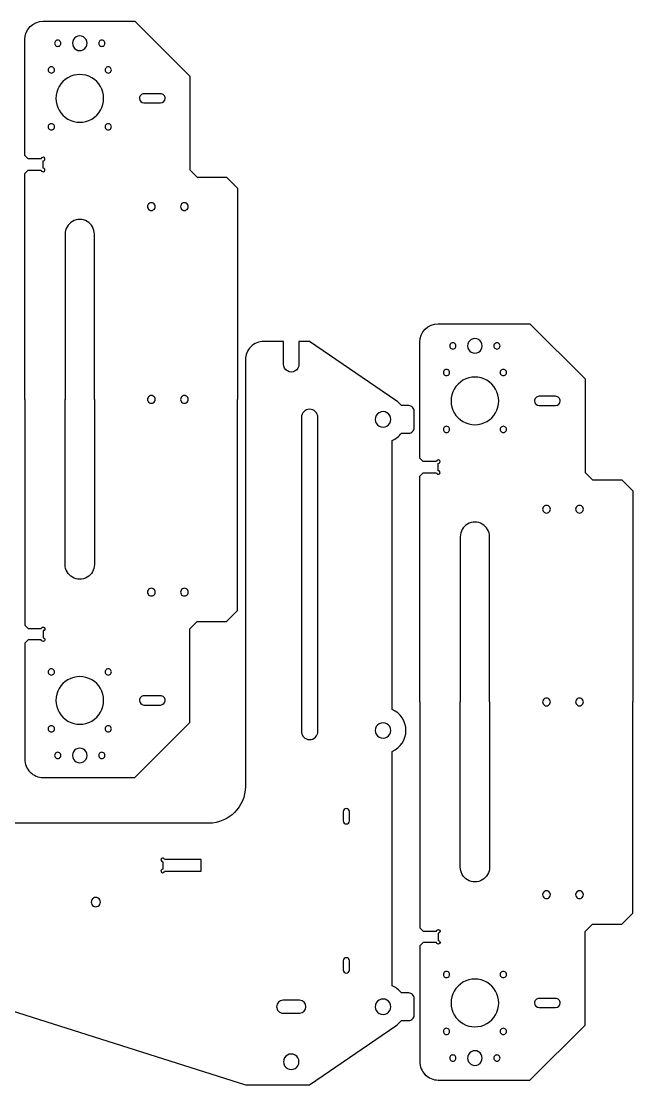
# Model space of a CAD drawing. Extents: x -5.9 to 29.9, y 3 to 26.7.
# Drawn here: x 16.76 to 29.88, y 3.11 to 25.92 of the extents above; entities that cross this region are included whole.
import ezdxf

# ---------------------------------------------------------------- set-up
doc = ezdxf.new("R2010")
doc.units = 0
doc.header["$MEASUREMENT"] = 0
doc.layers.add('CONTINUOUS', color=7, linetype='CONTINUOUS')

msp = doc.modelspace()

# ---------------------------------------------------------------- linework, layer by layer
at = {"layer": 'CONTINUOUS', "color": 1, "linetype": 'CONTINUOUS'}
for p, q in [((17.231, 25.919), (19.2, 25.919)), ((19.2, 25.919), (20.381, 24.738)), ((20.381, 24.738), (20.381, 22.73)), ((19.396, 24.167), (19.751, 24.167)), ((16.909, 22.969), (16.837, 23.041)), ((17.192, 22.969), (16.909, 22.969)), ((17.192, 22.962), (17.192, 22.962)), ((17.231, 22.769), (17.231, 22.923)), ((16.837, 22.651), (16.909, 22.723)), ((16.837, 17.808), (16.837, 22.651)), ((16.909, 22.723), (17.192, 22.723)), ((20.381, 22.73), (20.538, 22.572)), ((20.538, 22.572), (21.168, 22.572)), ((21.168, 22.572), (21.404, 22.336)), ((21.404, 22.336), (21.404, 17.808)), ((17.703, 21.352), (17.703, 17.808)), ((18.333, 17.808), (18.333, 21.352)), ((25.707, 19.429), (27.676, 19.429)), ((27.676, 19.429), (28.857, 18.248)), ((22.39, 18.561), (22.39, 19.053)), ((22.949, 19.053), (22.72, 19.053)), ((24.801, 17.786), (22.949, 19.053)), ((21.571, 18.659), (21.571, 9.506)), ((28.857, 18.248), (28.857, 16.24)), ((16.837, 17.808), (16.837, 12.966)), ((17.703, 14.265), (17.703, 17.808)), ((18.333, 17.808), (18.333, 14.265)), ((21.404, 13.281), (21.404, 17.808)), ((27.873, 17.677), (28.227, 17.677)), ((22.772, 17.419), (22.772, 10.687)), ((25.385, 16.479), (25.314, 16.551)), ((25.669, 16.479), (25.385, 16.479)), ((25.668, 16.472), (25.668, 16.472)), ((25.707, 16.279), (25.707, 16.433)), ((25.314, 16.161), (25.385, 16.233)), ((25.385, 16.233), (25.669, 16.233)), ((28.857, 16.24), (29.015, 16.082)), ((25.314, 11.319), (25.314, 16.161)), ((29.015, 16.082), (29.644, 16.082)), ((29.644, 16.082), (29.881, 15.846)), ((29.881, 15.846), (29.881, 11.319)), ((26.18, 14.862), (26.18, 11.319)), ((26.81, 11.319), (26.81, 14.862)), ((21.168, 13.045), (21.404, 13.281)), ((20.381, 12.887), (20.538, 13.045)), ((20.538, 13.045), (21.168, 13.045)), ((16.837, 12.966), (16.909, 12.894)), ((16.909, 12.894), (17.192, 12.894)), ((17.231, 12.848), (17.231, 12.694)), ((20.381, 10.879), (20.381, 12.887)), ((16.909, 12.648), (16.837, 12.576)), ((17.192, 12.648), (16.909, 12.648)), ((16.916, 12.655), (16.916, 12.655)), ((19.751, 11.45), (19.396, 11.45)), ((19.396, 11.253), (19.751, 11.253)), ((25.314, 11.319), (25.314, 6.476)), ((26.18, 7.775), (26.18, 11.319)), ((26.81, 11.319), (26.81, 7.775)), ((29.881, 6.791), (29.881, 11.319)), ((19.2, 9.698), (20.381, 10.879)), ((24.72, 5.232), (24.72, 10.256)), ((17.231, 9.698), (19.2, 9.698)), ((19.799, 7.892), (19.799, 7.734)), ((20.626, 7.938), (19.838, 7.938)), ((19.839, 7.931), (19.839, 7.931)), ((20.626, 7.688), (20.626, 7.938)), ((19.838, 7.688), (20.626, 7.688)), ((19.839, 7.695), (19.839, 7.695)), ((29.644, 6.555), (29.881, 6.791)), ((25.314, 6.476), (25.385, 6.404)), ((25.385, 6.404), (25.669, 6.404)), ((28.857, 6.397), (29.015, 6.555)), ((28.857, 4.389), (28.857, 6.397)), ((29.015, 6.555), (29.644, 6.555)), ((11.578, 6.267), (21.571, 3.108)), ((25.393, 6.165), (25.393, 6.165)), ((25.707, 6.358), (25.707, 6.204)), ((25.385, 6.158), (25.314, 6.086)), ((25.669, 6.158), (25.385, 6.158)), ((23.803, 5.569), (23.803, 5.766)), ((25.193, 4.604), (25.193, 4.959)), ((28.227, 4.96), (27.873, 4.96)), ((22.378, 4.644), (22.732, 4.644)), ((27.873, 4.763), (28.227, 4.763)), ((22.949, 3.108), (24.801, 4.375)), ((27.676, 3.208), (28.857, 4.389)), ((25.707, 3.208), (27.676, 3.208)), ((21.571, 3.108), (22.949, 3.108))]:
    msp.add_line(p, q, dxfattribs=at)
for points in [[(16.837, 25.525), (16.837, 25.742), (17.014, 25.919), (17.231, 25.919)], [(17.94, 25.583), (17.891, 25.555), (17.861, 25.503), (17.861, 25.446)], [(18.097, 25.583), (18.048, 25.611), (17.988, 25.611), (17.94, 25.583)], [(18.176, 25.446), (18.176, 25.503), (18.146, 25.555), (18.097, 25.583)], [(16.837, 23.041), (16.837, 23.041), (16.837, 25.525), (16.837, 25.525)], [(17.512, 25.504), (17.492, 25.492), (17.479, 25.47), (17.479, 25.446)], [(17.479, 25.446), (17.479, 25.422), (17.492, 25.4), (17.512, 25.388)], [(17.58, 25.504), (17.559, 25.516), (17.533, 25.516), (17.512, 25.504)], [(17.512, 25.388), (17.533, 25.376), (17.559, 25.376), (17.58, 25.388)], [(17.613, 25.446), (17.613, 25.47), (17.6, 25.492), (17.58, 25.504)], [(17.58, 25.388), (17.6, 25.4), (17.613, 25.422), (17.613, 25.446)], [(17.861, 25.446), (17.861, 25.39), (17.891, 25.338), (17.94, 25.31)], [(18.097, 25.31), (18.146, 25.338), (18.176, 25.39), (18.176, 25.446)], [(18.457, 25.504), (18.437, 25.492), (18.424, 25.47), (18.424, 25.446)], [(18.424, 25.446), (18.424, 25.422), (18.437, 25.4), (18.457, 25.388)], [(18.524, 25.504), (18.504, 25.516), (18.478, 25.516), (18.457, 25.504)], [(18.457, 25.388), (18.478, 25.376), (18.504, 25.376), (18.524, 25.388)], [(18.558, 25.446), (18.558, 25.47), (18.545, 25.492), (18.524, 25.504)], [(18.524, 25.388), (18.545, 25.4), (18.558, 25.422), (18.558, 25.446)], [(17.94, 25.31), (17.988, 25.281), (18.048, 25.281), (18.097, 25.31)], [(17.375, 24.933), (17.354, 24.921), (17.341, 24.899), (17.341, 24.875)], [(17.341, 24.875), (17.341, 24.851), (17.354, 24.829), (17.375, 24.817)], [(17.442, 24.933), (17.421, 24.945), (17.395, 24.945), (17.375, 24.933)], [(17.475, 24.875), (17.475, 24.899), (17.462, 24.921), (17.442, 24.933)], [(17.442, 24.817), (17.462, 24.829), (17.475, 24.851), (17.475, 24.875)], [(18.595, 24.933), (18.575, 24.921), (18.562, 24.899), (18.562, 24.875)], [(18.562, 24.875), (18.562, 24.851), (18.575, 24.829), (18.595, 24.817)], [(18.662, 24.933), (18.641, 24.945), (18.616, 24.945), (18.595, 24.933)], [(18.696, 24.875), (18.696, 24.899), (18.683, 24.921), (18.662, 24.933)], [(18.662, 24.817), (18.683, 24.829), (18.696, 24.851), (18.696, 24.875)], [(17.375, 24.817), (17.395, 24.805), (17.421, 24.805), (17.442, 24.817)], [(17.763, 24.708), (17.604, 24.617), (17.507, 24.448), (17.507, 24.265)], [(18.274, 24.708), (18.116, 24.8), (17.921, 24.8), (17.763, 24.708)], [(18.53, 24.265), (18.53, 24.448), (18.433, 24.617), (18.274, 24.708)], [(18.595, 24.817), (18.616, 24.805), (18.641, 24.805), (18.662, 24.817)], [(17.507, 24.265), (17.507, 24.082), (17.604, 23.913), (17.763, 23.822)], [(18.274, 23.822), (18.433, 23.913), (18.53, 24.082), (18.53, 24.265)], [(19.327, 24.335), (19.308, 24.316), (19.298, 24.291), (19.298, 24.265)], [(19.298, 24.265), (19.298, 24.211), (19.342, 24.167), (19.396, 24.167)], [(19.396, 24.364), (19.37, 24.364), (19.345, 24.353), (19.327, 24.335)], [(19.751, 24.364), (19.751, 24.364), (19.396, 24.364), (19.396, 24.364)], [(19.82, 24.335), (19.802, 24.353), (19.777, 24.364), (19.751, 24.364)], [(19.751, 24.167), (19.805, 24.167), (19.849, 24.211), (19.849, 24.265)], [(19.849, 24.265), (19.849, 24.291), (19.839, 24.316), (19.82, 24.335)], [(17.442, 23.713), (17.421, 23.725), (17.395, 23.725), (17.375, 23.713)], [(17.763, 23.822), (17.921, 23.73), (18.116, 23.73), (18.274, 23.822)], [(18.662, 23.713), (18.641, 23.725), (18.616, 23.725), (18.595, 23.713)], [(17.375, 23.713), (17.354, 23.701), (17.341, 23.679), (17.341, 23.655)], [(17.341, 23.655), (17.341, 23.631), (17.354, 23.609), (17.375, 23.597)], [(17.375, 23.597), (17.395, 23.585), (17.421, 23.585), (17.442, 23.597)], [(17.475, 23.655), (17.475, 23.679), (17.462, 23.701), (17.442, 23.713)], [(17.442, 23.597), (17.462, 23.609), (17.475, 23.631), (17.475, 23.655)], [(18.595, 23.713), (18.575, 23.701), (18.562, 23.679), (18.562, 23.655)], [(18.562, 23.655), (18.562, 23.631), (18.575, 23.609), (18.595, 23.597)], [(18.595, 23.597), (18.616, 23.585), (18.641, 23.585), (18.662, 23.597)], [(18.696, 23.655), (18.696, 23.679), (18.683, 23.701), (18.662, 23.713)], [(18.662, 23.597), (18.683, 23.609), (18.696, 23.631), (18.696, 23.655)], [(17.216, 22.998), (17.203, 22.993), (17.195, 22.982), (17.192, 22.969)], [(17.259, 22.99), (17.248, 23.001), (17.231, 23.004), (17.216, 22.998)], [(17.231, 22.923), (17.247, 22.923), (17.261, 22.932), (17.267, 22.947)], [(17.267, 22.947), (17.274, 22.962), (17.27, 22.979), (17.259, 22.99)], [(17.192, 22.723), (17.195, 22.71), (17.203, 22.699), (17.216, 22.693)], [(17.216, 22.693), (17.231, 22.687), (17.248, 22.691), (17.259, 22.702)], [(17.267, 22.745), (17.261, 22.759), (17.247, 22.769), (17.231, 22.769)], [(17.259, 22.702), (17.27, 22.713), (17.274, 22.73), (17.267, 22.745)], [(19.513, 22.014), (19.487, 21.999), (19.471, 21.972), (19.471, 21.942)], [(19.471, 21.942), (19.471, 21.913), (19.487, 21.885), (19.513, 21.871)], [(19.595, 22.014), (19.57, 22.029), (19.538, 22.029), (19.513, 22.014)], [(19.637, 21.942), (19.637, 21.972), (19.621, 21.999), (19.595, 22.014)], [(19.595, 21.871), (19.621, 21.885), (19.637, 21.913), (19.637, 21.942)], [(20.221, 22.014), (20.196, 21.999), (20.18, 21.972), (20.18, 21.942)], [(20.18, 21.942), (20.18, 21.913), (20.196, 21.885), (20.221, 21.871)], [(20.304, 22.014), (20.278, 22.029), (20.247, 22.029), (20.221, 22.014)], [(20.345, 21.942), (20.345, 21.972), (20.329, 21.999), (20.304, 22.014)], [(20.304, 21.871), (20.329, 21.885), (20.345, 21.913), (20.345, 21.942)], [(18.176, 21.625), (18.078, 21.681), (17.958, 21.681), (17.861, 21.625)], [(19.513, 21.871), (19.538, 21.856), (19.57, 21.856), (19.595, 21.871)], [(20.221, 21.871), (20.247, 21.856), (20.278, 21.856), (20.304, 21.871)], [(17.861, 21.625), (17.764, 21.568), (17.703, 21.464), (17.703, 21.352)], [(18.333, 21.352), (18.333, 21.464), (18.273, 21.568), (18.176, 21.625)], [(25.314, 19.035), (25.314, 19.253), (25.49, 19.429), (25.707, 19.429)], [(21.686, 18.938), (21.612, 18.864), (21.571, 18.764), (21.571, 18.659)], [(21.965, 19.053), (21.86, 19.053), (21.76, 19.012), (21.686, 18.938)], [(22.39, 19.053), (22.39, 19.053), (21.965, 19.053), (21.965, 19.053)], [(22.72, 19.053), (22.72, 19.053), (22.72, 18.561), (22.72, 18.561)], [(25.314, 16.551), (25.314, 16.551), (25.314, 19.035), (25.314, 19.035)], [(25.989, 19.014), (25.968, 19.002), (25.955, 18.98), (25.955, 18.956)], [(25.955, 18.956), (25.955, 18.932), (25.968, 18.91), (25.989, 18.898)], [(26.056, 19.014), (26.035, 19.026), (26.01, 19.026), (25.989, 19.014)], [(26.089, 18.956), (26.089, 18.98), (26.077, 19.002), (26.056, 19.014)], [(26.056, 18.898), (26.077, 18.91), (26.089, 18.932), (26.089, 18.956)], [(26.416, 19.093), (26.367, 19.065), (26.337, 19.013), (26.337, 18.956)], [(26.337, 18.956), (26.337, 18.9), (26.367, 18.848), (26.416, 18.82)], [(26.574, 19.093), (26.525, 19.121), (26.465, 19.121), (26.416, 19.093)], [(26.652, 18.956), (26.652, 19.013), (26.622, 19.065), (26.574, 19.093)], [(26.574, 18.82), (26.622, 18.848), (26.652, 18.9), (26.652, 18.956)], [(26.934, 19.014), (26.913, 19.002), (26.9, 18.98), (26.9, 18.956)], [(26.9, 18.956), (26.9, 18.932), (26.913, 18.91), (26.934, 18.898)], [(27.001, 19.014), (26.98, 19.026), (26.955, 19.026), (26.934, 19.014)], [(27.034, 18.956), (27.034, 18.98), (27.022, 19.002), (27.001, 19.014)], [(27.001, 18.898), (27.022, 18.91), (27.034, 18.932), (27.034, 18.956)], [(25.989, 18.898), (26.01, 18.886), (26.035, 18.886), (26.056, 18.898)], [(26.416, 18.82), (26.465, 18.792), (26.525, 18.792), (26.574, 18.82)], [(26.934, 18.898), (26.955, 18.886), (26.98, 18.886), (27.001, 18.898)], [(22.472, 18.418), (22.421, 18.447), (22.39, 18.502), (22.39, 18.561)], [(22.72, 18.561), (22.72, 18.502), (22.689, 18.447), (22.638, 18.418)], [(22.638, 18.418), (22.587, 18.388), (22.524, 18.388), (22.472, 18.418)], [(25.851, 18.443), (25.83, 18.431), (25.818, 18.409), (25.818, 18.385)], [(25.818, 18.385), (25.818, 18.362), (25.83, 18.339), (25.851, 18.328)], [(25.918, 18.443), (25.897, 18.455), (25.872, 18.455), (25.851, 18.443)], [(25.851, 18.328), (25.872, 18.316), (25.897, 18.316), (25.918, 18.328)], [(25.952, 18.385), (25.952, 18.409), (25.939, 18.431), (25.918, 18.443)], [(25.918, 18.328), (25.939, 18.339), (25.952, 18.362), (25.952, 18.385)], [(26.751, 18.218), (26.592, 18.31), (26.397, 18.31), (26.239, 18.218)], [(27.072, 18.443), (27.051, 18.431), (27.038, 18.409), (27.038, 18.385)], [(27.038, 18.385), (27.038, 18.362), (27.051, 18.339), (27.072, 18.328)], [(27.139, 18.443), (27.118, 18.455), (27.092, 18.455), (27.072, 18.443)], [(27.072, 18.328), (27.092, 18.316), (27.118, 18.316), (27.139, 18.328)], [(27.172, 18.385), (27.172, 18.409), (27.159, 18.431), (27.139, 18.443)], [(27.139, 18.328), (27.159, 18.339), (27.172, 18.362), (27.172, 18.385)], [(26.239, 18.218), (26.081, 18.127), (25.983, 17.958), (25.983, 17.775)], [(27.007, 17.775), (27.007, 17.958), (26.909, 18.127), (26.751, 18.218)], [(19.513, 17.88), (19.487, 17.865), (19.471, 17.838), (19.471, 17.808)], [(19.471, 17.808), (19.471, 17.779), (19.487, 17.752), (19.513, 17.737)], [(19.595, 17.88), (19.57, 17.895), (19.538, 17.895), (19.513, 17.88)], [(19.637, 17.808), (19.637, 17.838), (19.621, 17.865), (19.595, 17.88)], [(19.595, 17.737), (19.621, 17.752), (19.637, 17.779), (19.637, 17.808)], [(20.221, 17.88), (20.196, 17.865), (20.18, 17.838), (20.18, 17.808)], [(20.18, 17.808), (20.18, 17.779), (20.196, 17.752), (20.221, 17.737)], [(20.304, 17.88), (20.278, 17.895), (20.247, 17.895), (20.221, 17.88)], [(20.345, 17.808), (20.345, 17.838), (20.329, 17.865), (20.304, 17.88)], [(20.304, 17.737), (20.329, 17.752), (20.345, 17.779), (20.345, 17.808)], [(27.803, 17.845), (27.785, 17.826), (27.774, 17.801), (27.774, 17.775)], [(27.873, 17.874), (27.847, 17.874), (27.822, 17.863), (27.803, 17.845)], [(28.227, 17.874), (28.227, 17.874), (27.873, 17.874), (27.873, 17.874)], [(28.297, 17.845), (28.278, 17.863), (28.253, 17.874), (28.227, 17.874)], [(28.326, 17.775), (28.326, 17.801), (28.315, 17.826), (28.297, 17.845)], [(19.513, 17.737), (19.538, 17.722), (19.57, 17.722), (19.595, 17.737)], [(20.221, 17.737), (20.247, 17.722), (20.278, 17.722), (20.304, 17.737)], [(22.949, 17.596), (22.851, 17.596), (22.772, 17.517), (22.772, 17.419)], [(23.074, 17.544), (23.041, 17.578), (22.996, 17.596), (22.949, 17.596)], [(24.917, 17.675), (24.885, 17.718), (24.846, 17.756), (24.801, 17.786)], [(25.075, 17.675), (25.075, 17.675), (24.917, 17.675), (24.917, 17.675)], [(25.158, 17.64), (25.136, 17.663), (25.106, 17.675), (25.075, 17.675)], [(25.193, 17.557), (25.193, 17.588), (25.18, 17.618), (25.158, 17.64)], [(25.983, 17.775), (25.983, 17.592), (26.081, 17.423), (26.239, 17.332)], [(26.751, 17.332), (26.909, 17.423), (27.007, 17.592), (27.007, 17.775)], [(27.774, 17.775), (27.774, 17.721), (27.818, 17.677), (27.873, 17.677)], [(28.227, 17.677), (28.282, 17.677), (28.326, 17.721), (28.326, 17.775)], [(23.126, 17.419), (23.126, 17.466), (23.107, 17.511), (23.074, 17.544)], [(23.126, 10.687), (23.126, 10.687), (23.126, 17.419), (23.126, 17.419)], [(24.38, 17.462), (24.351, 17.411), (24.351, 17.348), (24.38, 17.297)], [(24.524, 17.545), (24.465, 17.545), (24.41, 17.514), (24.38, 17.462)], [(24.667, 17.462), (24.637, 17.514), (24.583, 17.545), (24.524, 17.545)], [(24.667, 17.297), (24.696, 17.348), (24.696, 17.411), (24.667, 17.462)], [(25.193, 17.203), (25.193, 17.203), (25.193, 17.557), (25.193, 17.557)], [(24.38, 17.297), (24.41, 17.246), (24.465, 17.214), (24.524, 17.214)], [(24.524, 17.214), (24.583, 17.214), (24.637, 17.246), (24.667, 17.297)], [(25.075, 17.085), (25.106, 17.085), (25.136, 17.097), (25.158, 17.119)], [(25.158, 17.119), (25.18, 17.141), (25.193, 17.171), (25.193, 17.203)], [(25.851, 17.223), (25.83, 17.211), (25.818, 17.189), (25.818, 17.165)], [(25.818, 17.165), (25.818, 17.141), (25.83, 17.119), (25.851, 17.107)], [(25.918, 17.223), (25.897, 17.235), (25.872, 17.235), (25.851, 17.223)], [(25.952, 17.165), (25.952, 17.189), (25.939, 17.211), (25.918, 17.223)], [(25.918, 17.107), (25.939, 17.119), (25.952, 17.141), (25.952, 17.165)], [(26.239, 17.332), (26.397, 17.241), (26.592, 17.241), (26.751, 17.332)], [(27.072, 17.223), (27.051, 17.211), (27.038, 17.189), (27.038, 17.165)], [(27.038, 17.165), (27.038, 17.141), (27.051, 17.119), (27.072, 17.107)], [(27.139, 17.223), (27.118, 17.235), (27.092, 17.235), (27.072, 17.223)], [(27.172, 17.165), (27.172, 17.189), (27.159, 17.211), (27.139, 17.223)], [(27.139, 17.107), (27.159, 17.119), (27.172, 17.141), (27.172, 17.165)], [(24.72, 16.929), (24.798, 16.963), (24.866, 17.016), (24.917, 17.085)], [(24.72, 11.158), (24.72, 11.158), (24.72, 16.929), (24.72, 16.929)], [(24.917, 17.085), (24.917, 17.085), (25.075, 17.085), (25.075, 17.085)], [(25.851, 17.107), (25.872, 17.095), (25.897, 17.095), (25.918, 17.107)], [(27.072, 17.107), (27.092, 17.095), (27.118, 17.095), (27.139, 17.107)], [(25.692, 16.508), (25.68, 16.503), (25.671, 16.492), (25.669, 16.479)], [(25.735, 16.5), (25.724, 16.511), (25.707, 16.515), (25.692, 16.508)], [(25.707, 16.433), (25.723, 16.433), (25.738, 16.442), (25.744, 16.457)], [(25.744, 16.457), (25.75, 16.472), (25.747, 16.489), (25.735, 16.5)], [(25.669, 16.233), (25.671, 16.22), (25.68, 16.209), (25.692, 16.203)], [(25.692, 16.203), (25.707, 16.197), (25.724, 16.201), (25.735, 16.212)], [(25.744, 16.255), (25.738, 16.27), (25.723, 16.279), (25.707, 16.279)], [(25.735, 16.212), (25.747, 16.223), (25.75, 16.24), (25.744, 16.255)], [(27.989, 15.524), (27.963, 15.509), (27.948, 15.482), (27.948, 15.452)], [(28.072, 15.524), (28.046, 15.539), (28.015, 15.539), (27.989, 15.524)], [(28.113, 15.452), (28.113, 15.482), (28.097, 15.509), (28.072, 15.524)], [(28.698, 15.524), (28.672, 15.509), (28.656, 15.482), (28.656, 15.452)], [(28.78, 15.524), (28.755, 15.539), (28.723, 15.539), (28.698, 15.524)], [(28.822, 15.452), (28.822, 15.482), (28.806, 15.509), (28.78, 15.524)], [(27.948, 15.452), (27.948, 15.423), (27.963, 15.396), (27.989, 15.381)], [(27.989, 15.381), (28.015, 15.366), (28.046, 15.366), (28.072, 15.381)], [(28.072, 15.381), (28.097, 15.396), (28.113, 15.423), (28.113, 15.452)], [(28.656, 15.452), (28.656, 15.423), (28.672, 15.396), (28.698, 15.381)], [(28.698, 15.381), (28.723, 15.366), (28.755, 15.366), (28.78, 15.381)], [(28.78, 15.381), (28.806, 15.396), (28.822, 15.423), (28.822, 15.452)], [(26.337, 15.135), (26.24, 15.078), (26.18, 14.974), (26.18, 14.862)], [(26.652, 15.135), (26.555, 15.191), (26.435, 15.191), (26.337, 15.135)], [(26.81, 14.862), (26.81, 14.974), (26.75, 15.078), (26.652, 15.135)], [(17.861, 13.992), (17.764, 14.049), (17.703, 14.153), (17.703, 14.265)], [(18.333, 14.265), (18.333, 14.153), (18.273, 14.049), (18.176, 13.992)], [(18.176, 13.992), (18.078, 13.936), (17.958, 13.936), (17.861, 13.992)], [(19.513, 13.746), (19.487, 13.731), (19.471, 13.704), (19.471, 13.675)], [(19.595, 13.746), (19.57, 13.761), (19.538, 13.761), (19.513, 13.746)], [(19.637, 13.675), (19.637, 13.704), (19.621, 13.731), (19.595, 13.746)], [(20.221, 13.746), (20.196, 13.731), (20.18, 13.704), (20.18, 13.675)], [(20.304, 13.746), (20.278, 13.761), (20.247, 13.761), (20.221, 13.746)], [(20.345, 13.675), (20.345, 13.704), (20.329, 13.731), (20.304, 13.746)], [(19.471, 13.675), (19.471, 13.645), (19.487, 13.618), (19.513, 13.603)], [(19.513, 13.603), (19.538, 13.588), (19.57, 13.588), (19.595, 13.603)], [(19.595, 13.603), (19.621, 13.618), (19.637, 13.645), (19.637, 13.675)], [(20.18, 13.675), (20.18, 13.645), (20.196, 13.618), (20.221, 13.603)], [(20.221, 13.603), (20.247, 13.588), (20.278, 13.588), (20.304, 13.603)], [(20.304, 13.603), (20.329, 13.618), (20.345, 13.645), (20.345, 13.675)], [(17.192, 12.894), (17.195, 12.907), (17.203, 12.918), (17.216, 12.924)], [(17.216, 12.924), (17.231, 12.93), (17.248, 12.926), (17.259, 12.915)], [(17.267, 12.872), (17.261, 12.857), (17.247, 12.848), (17.231, 12.848)], [(17.259, 12.915), (17.27, 12.904), (17.274, 12.887), (17.267, 12.872)], [(16.837, 12.576), (16.837, 12.576), (16.837, 10.092), (16.837, 10.092)], [(17.216, 12.619), (17.203, 12.624), (17.195, 12.635), (17.192, 12.648)], [(17.259, 12.627), (17.248, 12.616), (17.231, 12.612), (17.216, 12.619)], [(17.231, 12.694), (17.247, 12.694), (17.261, 12.685), (17.267, 12.67)], [(17.267, 12.67), (17.274, 12.655), (17.27, 12.638), (17.259, 12.627)], [(17.375, 12.02), (17.354, 12.008), (17.341, 11.986), (17.341, 11.962)], [(17.341, 11.962), (17.341, 11.938), (17.354, 11.916), (17.375, 11.904)], [(17.442, 12.02), (17.421, 12.032), (17.395, 12.032), (17.375, 12.02)], [(17.375, 11.904), (17.395, 11.892), (17.421, 11.892), (17.442, 11.904)], [(17.475, 11.962), (17.475, 11.986), (17.462, 12.008), (17.442, 12.02)], [(17.442, 11.904), (17.462, 11.916), (17.475, 11.938), (17.475, 11.962)], [(18.274, 11.795), (18.116, 11.886), (17.921, 11.886), (17.763, 11.795)], [(18.595, 12.02), (18.575, 12.008), (18.562, 11.986), (18.562, 11.962)], [(18.562, 11.962), (18.562, 11.938), (18.575, 11.916), (18.595, 11.904)], [(18.662, 12.02), (18.641, 12.032), (18.616, 12.032), (18.595, 12.02)], [(18.595, 11.904), (18.616, 11.892), (18.641, 11.892), (18.662, 11.904)], [(18.696, 11.962), (18.696, 11.986), (18.683, 12.008), (18.662, 12.02)], [(18.662, 11.904), (18.683, 11.916), (18.696, 11.938), (18.696, 11.962)], [(17.763, 11.795), (17.604, 11.704), (17.507, 11.535), (17.507, 11.352)], [(18.53, 11.352), (18.53, 11.535), (18.433, 11.704), (18.274, 11.795)], [(19.327, 11.421), (19.308, 11.403), (19.298, 11.378), (19.298, 11.352)], [(19.396, 11.45), (19.37, 11.45), (19.345, 11.44), (19.327, 11.421)], [(19.82, 11.421), (19.802, 11.44), (19.777, 11.45), (19.751, 11.45)], [(19.849, 11.352), (19.849, 11.378), (19.839, 11.403), (19.82, 11.421)], [(17.507, 11.352), (17.507, 11.169), (17.604, 11), (17.763, 10.909)], [(18.274, 10.909), (18.433, 11), (18.53, 11.169), (18.53, 11.352)], [(19.298, 11.352), (19.298, 11.297), (19.342, 11.253), (19.396, 11.253)], [(19.751, 11.253), (19.805, 11.253), (19.849, 11.297), (19.849, 11.352)], [(27.989, 11.39), (27.963, 11.375), (27.948, 11.348), (27.948, 11.319)], [(27.948, 11.319), (27.948, 11.289), (27.963, 11.262), (27.989, 11.247)], [(28.072, 11.39), (28.046, 11.405), (28.015, 11.405), (27.989, 11.39)], [(27.989, 11.247), (28.015, 11.232), (28.046, 11.232), (28.072, 11.247)], [(28.113, 11.319), (28.113, 11.348), (28.097, 11.375), (28.072, 11.39)], [(28.072, 11.247), (28.097, 11.262), (28.113, 11.289), (28.113, 11.319)], [(28.698, 11.39), (28.672, 11.375), (28.656, 11.348), (28.656, 11.319)], [(28.656, 11.319), (28.656, 11.289), (28.672, 11.262), (28.698, 11.247)], [(28.78, 11.39), (28.755, 11.405), (28.723, 11.405), (28.698, 11.39)], [(28.698, 11.247), (28.723, 11.232), (28.755, 11.232), (28.78, 11.247)], [(28.822, 11.319), (28.822, 11.348), (28.806, 11.375), (28.78, 11.39)], [(28.78, 11.247), (28.806, 11.262), (28.822, 11.289), (28.822, 11.319)], [(25.016, 10.707), (25.016, 10.902), (24.9, 11.079), (24.72, 11.158)], [(17.375, 10.799), (17.354, 10.788), (17.341, 10.765), (17.341, 10.742)], [(17.341, 10.742), (17.341, 10.718), (17.354, 10.696), (17.375, 10.684)], [(17.442, 10.799), (17.421, 10.811), (17.395, 10.811), (17.375, 10.799)], [(17.475, 10.742), (17.475, 10.765), (17.462, 10.788), (17.442, 10.799)], [(17.442, 10.684), (17.462, 10.696), (17.475, 10.718), (17.475, 10.742)], [(17.763, 10.909), (17.921, 10.817), (18.116, 10.817), (18.274, 10.909)], [(18.595, 10.799), (18.575, 10.788), (18.562, 10.765), (18.562, 10.742)], [(18.562, 10.742), (18.562, 10.718), (18.575, 10.696), (18.595, 10.684)], [(18.662, 10.799), (18.641, 10.811), (18.616, 10.811), (18.595, 10.799)], [(18.696, 10.742), (18.696, 10.765), (18.683, 10.788), (18.662, 10.799)], [(18.662, 10.684), (18.683, 10.696), (18.696, 10.718), (18.696, 10.742)], [(24.38, 10.789), (24.351, 10.738), (24.351, 10.675), (24.38, 10.624)], [(24.524, 10.872), (24.465, 10.872), (24.41, 10.84), (24.38, 10.789)], [(24.667, 10.789), (24.637, 10.84), (24.583, 10.872), (24.524, 10.872)], [(24.667, 10.624), (24.696, 10.675), (24.696, 10.738), (24.667, 10.789)], [(17.375, 10.684), (17.395, 10.672), (17.421, 10.672), (17.442, 10.684)], [(18.595, 10.684), (18.616, 10.672), (18.641, 10.672), (18.662, 10.684)], [(22.772, 10.687), (22.772, 10.589), (22.851, 10.51), (22.949, 10.51)], [(22.949, 10.51), (22.996, 10.51), (23.041, 10.528), (23.074, 10.562)], [(23.074, 10.562), (23.107, 10.595), (23.126, 10.64), (23.126, 10.687)], [(24.38, 10.624), (24.41, 10.573), (24.465, 10.541), (24.524, 10.541)], [(24.524, 10.541), (24.583, 10.541), (24.637, 10.573), (24.667, 10.624)], [(24.72, 10.256), (24.9, 10.334), (25.016, 10.511), (25.016, 10.707)], [(17.94, 10.307), (17.891, 10.279), (17.861, 10.227), (17.861, 10.171)], [(18.097, 10.307), (18.048, 10.336), (17.988, 10.336), (17.94, 10.307)], [(18.176, 10.171), (18.176, 10.227), (18.146, 10.279), (18.097, 10.307)], [(16.837, 10.092), (16.837, 9.988), (16.879, 9.887), (16.953, 9.814)], [(17.512, 10.229), (17.492, 10.217), (17.479, 10.195), (17.479, 10.171)], [(17.479, 10.171), (17.479, 10.147), (17.492, 10.125), (17.512, 10.113)], [(17.58, 10.229), (17.559, 10.241), (17.533, 10.241), (17.512, 10.229)], [(17.512, 10.113), (17.533, 10.101), (17.559, 10.101), (17.58, 10.113)], [(17.613, 10.171), (17.613, 10.195), (17.6, 10.217), (17.58, 10.229)], [(17.58, 10.113), (17.6, 10.125), (17.613, 10.147), (17.613, 10.171)], [(17.861, 10.171), (17.861, 10.114), (17.891, 10.062), (17.94, 10.034)], [(18.097, 10.034), (18.146, 10.062), (18.176, 10.114), (18.176, 10.171)], [(18.457, 10.229), (18.437, 10.217), (18.424, 10.195), (18.424, 10.171)], [(18.424, 10.171), (18.424, 10.147), (18.437, 10.125), (18.457, 10.113)], [(18.524, 10.229), (18.504, 10.241), (18.478, 10.241), (18.457, 10.229)], [(18.457, 10.113), (18.478, 10.101), (18.504, 10.101), (18.524, 10.113)], [(18.558, 10.171), (18.558, 10.195), (18.545, 10.217), (18.524, 10.229)], [(18.524, 10.113), (18.545, 10.125), (18.558, 10.147), (18.558, 10.171)], [(16.953, 9.814), (17.026, 9.74), (17.127, 9.698), (17.231, 9.698)], [(17.94, 10.034), (17.988, 10.006), (18.048, 10.006), (18.097, 10.034)], [(21.571, 9.506), (21.571, 9.071), (21.218, 8.718), (20.783, 8.718)], [(23.736, 9.032), (23.699, 9.032), (23.669, 9.003), (23.669, 8.966)], [(23.669, 8.966), (23.669, 8.966), (23.669, 8.769), (23.669, 8.769)], [(23.803, 8.966), (23.803, 9.003), (23.773, 9.032), (23.736, 9.032)], [(23.803, 8.769), (23.803, 8.769), (23.803, 8.966), (23.803, 8.966)], [(20.783, 8.718), (20.783, 8.718), (13.697, 8.718), (13.697, 8.718)], [(23.669, 8.769), (23.669, 8.732), (23.699, 8.702), (23.736, 8.702)], [(23.736, 8.702), (23.773, 8.702), (23.803, 8.732), (23.803, 8.769)], [(19.771, 7.959), (19.76, 7.948), (19.757, 7.931), (19.763, 7.916)], [(19.763, 7.916), (19.769, 7.901), (19.783, 7.892), (19.799, 7.892)], [(19.814, 7.967), (19.8, 7.973), (19.783, 7.97), (19.771, 7.959)], [(19.838, 7.938), (19.836, 7.951), (19.827, 7.962), (19.814, 7.967)], [(26.337, 7.502), (26.24, 7.559), (26.18, 7.663), (26.18, 7.775)], [(26.81, 7.775), (26.81, 7.663), (26.75, 7.559), (26.652, 7.502)], [(19.763, 7.71), (19.757, 7.695), (19.76, 7.678), (19.771, 7.667)], [(19.799, 7.734), (19.783, 7.734), (19.769, 7.725), (19.763, 7.71)], [(19.771, 7.667), (19.783, 7.656), (19.8, 7.652), (19.814, 7.658)], [(19.814, 7.658), (19.827, 7.664), (19.836, 7.675), (19.838, 7.688)], [(26.652, 7.502), (26.555, 7.446), (26.435, 7.446), (26.337, 7.502)], [(18.277, 7.075), (18.259, 7.044), (18.259, 7.007), (18.277, 6.976)], [(18.362, 7.124), (18.327, 7.124), (18.294, 7.105), (18.277, 7.075)], [(18.448, 7.075), (18.43, 7.105), (18.397, 7.124), (18.362, 7.124)], [(18.448, 6.976), (18.465, 7.007), (18.465, 7.044), (18.448, 7.075)], [(27.989, 7.256), (27.963, 7.242), (27.948, 7.214), (27.948, 7.185)], [(27.948, 7.185), (27.948, 7.155), (27.963, 7.128), (27.989, 7.113)], [(28.072, 7.256), (28.046, 7.271), (28.015, 7.271), (27.989, 7.256)], [(27.989, 7.113), (28.015, 7.098), (28.046, 7.098), (28.072, 7.113)], [(28.113, 7.185), (28.113, 7.214), (28.097, 7.242), (28.072, 7.256)], [(28.072, 7.113), (28.097, 7.128), (28.113, 7.155), (28.113, 7.185)], [(28.698, 7.256), (28.672, 7.242), (28.656, 7.214), (28.656, 7.185)], [(28.656, 7.185), (28.656, 7.155), (28.672, 7.128), (28.698, 7.113)], [(28.78, 7.256), (28.755, 7.271), (28.723, 7.271), (28.698, 7.256)], [(28.698, 7.113), (28.723, 7.098), (28.755, 7.098), (28.78, 7.113)], [(28.822, 7.185), (28.822, 7.214), (28.806, 7.242), (28.78, 7.256)], [(28.78, 7.113), (28.806, 7.128), (28.822, 7.155), (28.822, 7.185)], [(18.277, 6.976), (18.294, 6.946), (18.327, 6.927), (18.362, 6.927)], [(18.362, 6.927), (18.397, 6.927), (18.43, 6.946), (18.448, 6.976)], [(25.669, 6.404), (25.671, 6.417), (25.68, 6.428), (25.692, 6.434)], [(25.692, 6.434), (25.707, 6.44), (25.724, 6.436), (25.735, 6.425)], [(25.735, 6.425), (25.747, 6.414), (25.75, 6.397), (25.744, 6.382)], [(25.744, 6.382), (25.738, 6.368), (25.723, 6.358), (25.707, 6.358)], [(25.707, 6.204), (25.723, 6.204), (25.738, 6.195), (25.744, 6.18)], [(25.744, 6.18), (25.75, 6.165), (25.747, 6.148), (25.735, 6.137)], [(25.314, 6.086), (25.314, 6.086), (25.314, 3.602), (25.314, 3.602)], [(25.692, 6.129), (25.68, 6.134), (25.671, 6.145), (25.669, 6.158)], [(25.735, 6.137), (25.724, 6.126), (25.707, 6.123), (25.692, 6.129)], [(23.736, 5.832), (23.699, 5.832), (23.669, 5.803), (23.669, 5.766)], [(23.669, 5.766), (23.669, 5.766), (23.669, 5.569), (23.669, 5.569)], [(23.803, 5.766), (23.803, 5.803), (23.773, 5.832), (23.736, 5.832)], [(23.669, 5.569), (23.669, 5.532), (23.699, 5.502), (23.736, 5.502)], [(23.736, 5.502), (23.773, 5.502), (23.803, 5.532), (23.803, 5.569)], [(25.851, 5.53), (25.83, 5.518), (25.818, 5.496), (25.818, 5.472)], [(25.918, 5.53), (25.897, 5.542), (25.872, 5.542), (25.851, 5.53)], [(25.952, 5.472), (25.952, 5.496), (25.939, 5.518), (25.918, 5.53)], [(27.072, 5.53), (27.051, 5.518), (27.038, 5.496), (27.038, 5.472)], [(27.139, 5.53), (27.118, 5.542), (27.092, 5.542), (27.072, 5.53)], [(27.172, 5.472), (27.172, 5.496), (27.159, 5.518), (27.139, 5.53)], [(25.818, 5.472), (25.818, 5.448), (25.83, 5.426), (25.851, 5.414)], [(25.851, 5.414), (25.872, 5.402), (25.897, 5.402), (25.918, 5.414)], [(25.918, 5.414), (25.939, 5.426), (25.952, 5.448), (25.952, 5.472)], [(26.239, 5.305), (26.081, 5.214), (25.983, 5.045), (25.983, 4.862)], [(26.751, 5.305), (26.592, 5.397), (26.397, 5.397), (26.239, 5.305)], [(27.007, 4.862), (27.007, 5.045), (26.909, 5.214), (26.751, 5.305)], [(27.038, 5.472), (27.038, 5.448), (27.051, 5.426), (27.072, 5.414)], [(27.072, 5.414), (27.092, 5.402), (27.118, 5.402), (27.139, 5.414)], [(27.139, 5.414), (27.159, 5.426), (27.172, 5.448), (27.172, 5.472)], [(24.917, 5.077), (24.866, 5.145), (24.798, 5.198), (24.72, 5.232)], [(25.075, 5.077), (25.075, 5.077), (24.917, 5.077), (24.917, 5.077)], [(25.158, 5.042), (25.136, 5.064), (25.106, 5.077), (25.075, 5.077)], [(25.193, 4.959), (25.193, 4.99), (25.18, 5.02), (25.158, 5.042)], [(22.378, 4.919), (22.302, 4.919), (22.24, 4.857), (22.24, 4.781)], [(22.732, 4.919), (22.732, 4.919), (22.378, 4.919), (22.378, 4.919)], [(22.87, 4.781), (22.87, 4.857), (22.808, 4.919), (22.732, 4.919)], [(24.38, 4.864), (24.35, 4.813), (24.35, 4.75), (24.38, 4.699)], [(24.524, 4.947), (24.464, 4.947), (24.41, 4.915), (24.38, 4.864)], [(24.667, 4.864), (24.637, 4.915), (24.583, 4.947), (24.524, 4.947)], [(24.667, 4.699), (24.697, 4.75), (24.697, 4.813), (24.667, 4.864)], [(25.983, 4.862), (25.983, 4.679), (26.081, 4.51), (26.239, 4.419)], [(26.751, 4.419), (26.909, 4.51), (27.007, 4.679), (27.007, 4.862)], [(27.803, 4.931), (27.785, 4.913), (27.774, 4.888), (27.774, 4.862)], [(27.774, 4.862), (27.774, 4.807), (27.818, 4.763), (27.873, 4.763)], [(27.873, 4.96), (27.847, 4.96), (27.822, 4.95), (27.803, 4.931)], [(28.297, 4.931), (28.278, 4.95), (28.253, 4.96), (28.227, 4.96)], [(28.227, 4.763), (28.282, 4.763), (28.326, 4.807), (28.326, 4.862)], [(28.326, 4.862), (28.326, 4.888), (28.315, 4.913), (28.297, 4.931)], [(22.24, 4.781), (22.24, 4.745), (22.255, 4.71), (22.28, 4.684)], [(22.28, 4.684), (22.306, 4.658), (22.341, 4.644), (22.378, 4.644)], [(22.732, 4.644), (22.808, 4.644), (22.87, 4.705), (22.87, 4.781)], [(24.38, 4.699), (24.41, 4.647), (24.464, 4.616), (24.524, 4.616)], [(24.524, 4.616), (24.583, 4.616), (24.637, 4.647), (24.667, 4.699)], [(25.158, 4.521), (25.18, 4.543), (25.193, 4.573), (25.193, 4.604)], [(24.801, 4.375), (24.846, 4.406), (24.885, 4.443), (24.917, 4.486)], [(24.917, 4.486), (24.917, 4.486), (25.075, 4.486), (25.075, 4.486)], [(25.075, 4.486), (25.106, 4.486), (25.136, 4.499), (25.158, 4.521)], [(26.239, 4.419), (26.397, 4.327), (26.592, 4.327), (26.751, 4.419)], [(25.851, 4.31), (25.83, 4.298), (25.818, 4.276), (25.818, 4.252)], [(25.818, 4.252), (25.818, 4.228), (25.83, 4.206), (25.851, 4.194)], [(25.918, 4.31), (25.897, 4.322), (25.872, 4.322), (25.851, 4.31)], [(25.851, 4.194), (25.872, 4.182), (25.897, 4.182), (25.918, 4.194)], [(25.952, 4.252), (25.952, 4.276), (25.939, 4.298), (25.918, 4.31)], [(25.918, 4.194), (25.939, 4.206), (25.952, 4.228), (25.952, 4.252)], [(27.072, 4.31), (27.051, 4.298), (27.038, 4.276), (27.038, 4.252)], [(27.038, 4.252), (27.038, 4.228), (27.051, 4.206), (27.072, 4.194)], [(27.139, 4.31), (27.118, 4.322), (27.092, 4.322), (27.072, 4.31)], [(27.072, 4.194), (27.092, 4.182), (27.118, 4.182), (27.139, 4.194)], [(27.172, 4.252), (27.172, 4.276), (27.159, 4.298), (27.139, 4.31)], [(27.139, 4.194), (27.159, 4.206), (27.172, 4.228), (27.172, 4.252)], [(22.412, 3.683), (22.382, 3.632), (22.382, 3.569), (22.412, 3.517)], [(22.555, 3.766), (22.496, 3.766), (22.441, 3.734), (22.412, 3.683)], [(22.699, 3.683), (22.669, 3.734), (22.614, 3.766), (22.555, 3.766)], [(22.699, 3.517), (22.728, 3.569), (22.728, 3.632), (22.699, 3.683)], [(25.989, 3.739), (25.968, 3.727), (25.955, 3.705), (25.955, 3.681)], [(25.955, 3.681), (25.955, 3.657), (25.968, 3.635), (25.989, 3.623)], [(26.056, 3.739), (26.035, 3.751), (26.01, 3.751), (25.989, 3.739)], [(26.089, 3.681), (26.089, 3.705), (26.077, 3.727), (26.056, 3.739)], [(26.056, 3.623), (26.077, 3.635), (26.089, 3.657), (26.089, 3.681)], [(26.416, 3.817), (26.367, 3.789), (26.337, 3.737), (26.337, 3.681)], [(26.337, 3.681), (26.337, 3.624), (26.367, 3.572), (26.416, 3.544)], [(26.574, 3.817), (26.525, 3.846), (26.465, 3.846), (26.416, 3.817)], [(26.652, 3.681), (26.652, 3.737), (26.622, 3.789), (26.574, 3.817)], [(26.574, 3.544), (26.622, 3.572), (26.652, 3.624), (26.652, 3.681)], [(26.934, 3.739), (26.913, 3.727), (26.9, 3.705), (26.9, 3.681)], [(26.9, 3.681), (26.9, 3.657), (26.913, 3.635), (26.934, 3.623)], [(27.001, 3.739), (26.98, 3.751), (26.955, 3.751), (26.934, 3.739)], [(27.034, 3.681), (27.034, 3.705), (27.022, 3.727), (27.001, 3.739)], [(27.001, 3.623), (27.022, 3.635), (27.034, 3.657), (27.034, 3.681)], [(22.412, 3.517), (22.441, 3.466), (22.496, 3.435), (22.555, 3.435)], [(22.555, 3.435), (22.614, 3.435), (22.669, 3.466), (22.699, 3.517)], [(25.314, 3.602), (25.314, 3.498), (25.355, 3.397), (25.429, 3.324)], [(25.989, 3.623), (26.01, 3.611), (26.035, 3.611), (26.056, 3.623)], [(26.416, 3.544), (26.465, 3.516), (26.525, 3.516), (26.574, 3.544)], [(26.934, 3.623), (26.955, 3.611), (26.98, 3.611), (27.001, 3.623)], [(25.429, 3.324), (25.503, 3.25), (25.603, 3.208), (25.707, 3.208)]]:
    msp.add_open_spline(points, degree=3, dxfattribs=at)

doc.saveas('drawing.dxf')
